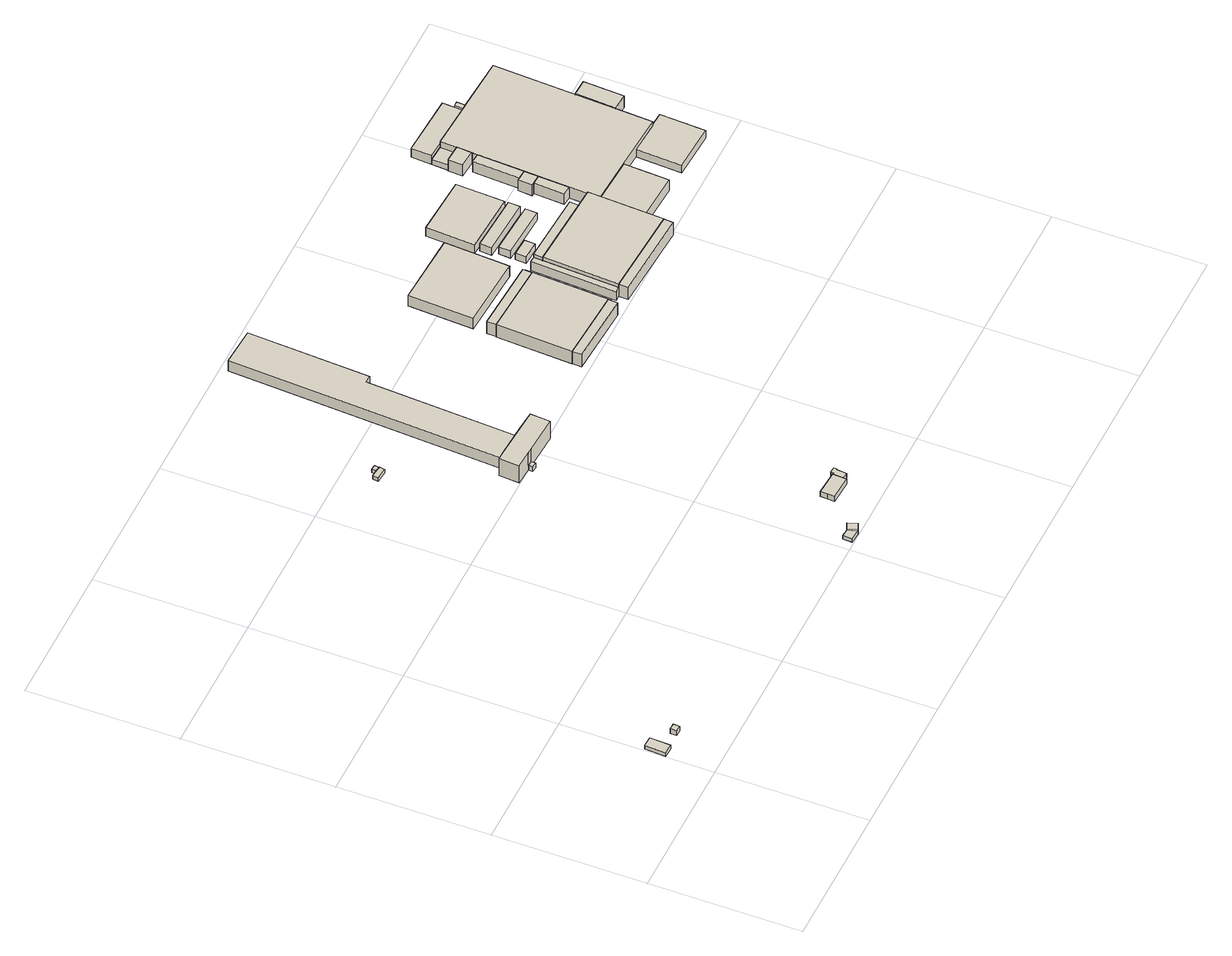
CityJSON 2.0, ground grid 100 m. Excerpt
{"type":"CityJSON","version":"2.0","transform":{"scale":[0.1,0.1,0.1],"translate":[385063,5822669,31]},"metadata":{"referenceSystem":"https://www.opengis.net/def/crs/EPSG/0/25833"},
"CityObjects":{
"building1":{"type":"Building","attributes":{"Gemeindeschluessel":"11000004","BezugspunktDach":"2200","function":"31001_1310","measuredHeight":2.98,"storeysAboveGround":1},"address":[{"country":"Germany","locality":"Berlin","thoroughfareNumber":"8","thoroughfareName":"Straße 70"}],"geometry":[{"type":"Solid","lod":"1","boundaries":[[[[0,1,2,3]],[[4,5,6,7]],[[4,7,3,2]],[[5,4,2,1]],[[6,5,1,0]],[[7,6,0,3]]]]}]},
"building2":{"type":"Building","attributes":{"Gemeindeschluessel":"11000004","BezugspunktDach":"2200","function":"31001_1010","measuredHeight":3.96,"storeysAboveGround":1},"address":[{"country":"Germany","locality":"Berlin","thoroughfareNumber":"8 (1)","thoroughfareName":"Straße 70"}],"geometry":[{"type":"Solid","lod":"1","boundaries":[[[[8,9,10,11,12]],[[13,14,15,16,17]],[[13,17,12,11]],[[14,13,11,10]],[[15,14,10,9]],[[16,15,9,8]],[[17,16,8,12]]]]}]},
"building3":{"type":"Building","attributes":{"Gemeindeschluessel":"11000004","function":"31001_1010"},"address":[{"country":"Germany","locality":"Berlin","thoroughfareNumber":"3","thoroughfareName":"Thaters Privatweg"}],"children":["building3-1","building3-2"]},
"building3-1":{"type":"BuildingPart","attributes":{"BezugspunktDach":"2200","measuredHeight":3.33,"storeysAboveGround":1},"parents":["building3"],"geometry":[{"type":"Solid","lod":"1","boundaries":[[[[18,19,20,21,22]],[[23,24,25,26,27]],[[23,27,22,21]],[[24,23,21,20]],[[25,24,20,19]],[[27,26,18,22]],[[26,25,19,18]]]]}]},
"building3-2":{"type":"BuildingPart","attributes":{"BezugspunktDach":"2200","measuredHeight":3.59,"storeysAboveGround":1},"parents":["building3"],"geometry":[{"type":"MultiSurface","lod":"1","boundaries":[[[28,29,30,31]],[[32,33,26,25]],[[32,25,31,30]],[[33,32,30,29]],[[26,33,29,28]],[[19,18,26,28,31]],[[25,26,18,19]]]}]},
"building4":{"type":"Building","attributes":{"Gemeindeschluessel":"11000004","function":"31001_1010"},"address":[{"country":"Germany","locality":"Berlin","thoroughfareNumber":"3","thoroughfareName":"Adam-von-Trott-Straße"}],"children":["building4-1","building4-2"]},
"building4-1":{"type":"BuildingPart","attributes":{"BezugspunktDach":"2200","measuredHeight":3.32,"storeysAboveGround":1},"parents":["building4"],"geometry":[{"type":"MultiSurface","lod":"1","boundaries":[[[34,35,36,37,38]],[[39,40,41,42,43]],[[39,43,38,37]],[[44,45,46,39,37,36]],[[41,40,36,35]],[[42,41,35,34]],[[43,42,34,38]],[[40,46,45,44]]]}]},
"building4-2":{"type":"BuildingPart","attributes":{"BezugspunktDach":"2200","measuredHeight":2.87,"storeysAboveGround":1},"parents":["building4"],"geometry":[{"type":"Solid","lod":"1","boundaries":[[[[44,47,48,45]],[[49,50,40,46]],[[49,46,45,48]],[[50,49,48,47]],[[40,50,47,44]],[[46,40,44,45]]]]}]},
"building5":{"type":"Building","attributes":{"Gemeindeschluessel":"11000004","function":"31001_1010"},"address":[{"country":"Germany","locality":"Berlin","thoroughfareNumber":"5","thoroughfareName":"Thaters Privatweg"}],"children":["building5-1","building5-2"]},
"building5-1":{"type":"BuildingPart","attributes":{"BezugspunktDach":"2200","measuredHeight":4.59,"storeysAboveGround":1},"parents":["building5"],"geometry":[{"type":"MultiSurface","lod":"1","boundaries":[[[51,52,53,54,55,56,57]],[[58,59,60,61,62,63,64]],[[58,64,57,56]],[[59,58,56,55]],[[60,59,55,54]],[[65,66,60,54,53]],[[62,67,65,61,53,52]],[[63,62,52,51]],[[64,63,51,57]],[[61,60,66,65]],[[61,65,67,62]]]}]},
"building5-2":{"type":"BuildingPart","attributes":{"BezugspunktDach":"2200","measuredHeight":3.83,"storeysAboveGround":1},"parents":["building5"],"geometry":[{"type":"MultiSurface","lod":"1","boundaries":[[[68,69,70,71,72,73,66,67]],[[60,74,75,76,77,78,79,62]],[[74,60,66,73]],[[75,74,73,72]],[[76,75,72,71]],[[77,76,71,70]],[[78,77,70,69]],[[79,78,69,68]],[[62,79,68,67]],[[60,61,65,66]],[[62,67,65,61]]]}]},
"building6":{"type":"Building","attributes":{"Gemeindeschluessel":"11000004","function":"31001_2020"},"address":[{"country":"Germany","locality":"Berlin","thoroughfareNumber":"1","thoroughfareName":"Adam-von-Trott-Straße"}],"children":["building6-1","building6-2"]},
"building6-1":{"type":"BuildingPart","attributes":{"BezugspunktDach":"2200","measuredHeight":14.54,"storeysAboveGround":4},"parents":["building6"],"geometry":[{"type":"MultiSurface","lod":"1","boundaries":[[[80,81,82,83,84,85,86,87]],[[88,89,90,91,92,93,94,95]],[[88,95,87,86]],[[89,88,86,85]],[[90,89,85,84]],[[91,90,84,83]],[[92,91,83,82]],[[93,92,82,81]],[[96,97,81,80]],[[93,97,93,94]],[[95,94,80,87]],[[94,93,97,96]]]}]},
"building6-2":{"type":"BuildingPart","attributes":{"BezugspunktDach":"2200","measuredHeight":4.11,"storeysAboveGround":4},"parents":["building6"],"geometry":[{"type":"Solid","lod":"1","boundaries":[[[[98,97,96,99]],[[94,93,100,101]],[[94,101,99,96]],[[100,93,97,98]],[[101,100,98,99]],[[93,94,96,97]]]]}]},
"building7":{"type":"Building","attributes":{"Gemeindeschluessel":"11000004","BezugspunktDach":"2200","function":"31001_2150","measuredHeight":8.97,"storeysAboveGround":1},"address":[{"country":"Germany","locality":"Berlin","thoroughfareNumber":"1 (1)","thoroughfareName":"Adam-von-Trott-Straße"}],"geometry":[{"type":"Solid","lod":"1","boundaries":[[[[102,103,104,105,106,107]],[[108,109,110,111,112,113]],[[108,113,107,106]],[[109,108,106,105]],[[110,109,105,104]],[[111,110,104,103]],[[112,111,103,102]],[[113,112,102,107]]]]}]},
"building8":{"type":"Building","attributes":{"Gemeindeschluessel":"11000004","BezugspunktDach":"2200","function":"51009_1610","measuredHeight":10.35,"storeysAboveGround":0},"address":[{"country":"Germany","locality":"Berlin"}],"geometry":[{"type":"Solid","lod":"1","boundaries":[[[[114,115,116,117]],[[118,119,120,121]],[[118,121,117,116]],[[119,118,116,115]],[[120,119,115,114]],[[121,120,114,117]]]]}]},
"building9":{"type":"Building","attributes":{"Gemeindeschluessel":"11000004","BezugspunktDach":"2200","function":"31001_2050","measuredHeight":10.34,"storeysAboveGround":2},"address":[{"country":"Germany","locality":"Berlin","thoroughfareNumber":"65 (1)","thoroughfareName":"Friedrich-Olbricht-Damm"}],"geometry":[{"type":"Solid","lod":"1","boundaries":[[[[116,115,122,123,124,125,126,127]],[[128,129,130,131,132,119,118,133]],[[128,133,127,126]],[[129,128,126,125]],[[130,129,125,124]],[[131,130,124,123]],[[132,131,123,122]],[[119,132,122,115]],[[118,119,115,116]],[[133,118,116,127]]]]}]},
"building10":{"type":"Building","attributes":{"Gemeindeschluessel":"11000004","BezugspunktDach":"2200","function":"51009_1610","measuredHeight":10.24,"storeysAboveGround":0},"address":[{"country":"Germany","locality":"Berlin"}],"geometry":[{"type":"Solid","lod":"1","boundaries":[[[[134,135,136,137]],[[138,139,140,141]],[[138,141,137,136]],[[139,138,136,135]],[[140,139,135,134]],[[141,140,134,137]]]]}]},
"building11":{"type":"Building","attributes":{"Gemeindeschluessel":"11000004","BezugspunktDach":"2200","function":"51009_1610","measuredHeight":10.8,"storeysAboveGround":0},"address":[{"country":"Germany","locality":"Berlin"}],"geometry":[{"type":"Solid","lod":"1","boundaries":[[[[142,143,144,145,146]],[[147,148,149,150,151]],[[147,151,146,145]],[[148,147,145,144]],[[149,148,144,143]],[[150,149,143,142]],[[151,150,142,146]]]]}]},
"building12":{"type":"Building","attributes":{"Gemeindeschluessel":"11000004","BezugspunktDach":"2200","function":"51009_1610","measuredHeight":6.02,"storeysAboveGround":0},"address":[{"country":"Germany","locality":"Berlin"}],"geometry":[{"type":"Solid","lod":"1","boundaries":[[[[152,153,154,155,156,157]],[[158,140,139,159,160,161]],[[158,161,157,156]],[[140,158,156,155]],[[139,140,155,154]],[[159,139,154,153]],[[160,159,153,152]],[[161,160,152,157]]]]}]},
"building13":{"type":"Building","attributes":{"Gemeindeschluessel":"11000004","BezugspunktDach":"2200","function":"51009_1610","measuredHeight":7.32,"storeysAboveGround":0},"address":[{"country":"Germany","locality":"Berlin"}],"geometry":[{"type":"Solid","lod":"1","boundaries":[[[[162,163,164,165,166]],[[167,168,169,170,171]],[[167,171,166,165]],[[168,167,165,164]],[[169,168,164,163]],[[170,169,163,162]],[[171,170,162,166]]]]}]},
"building14":{"type":"Building","attributes":{"Gemeindeschluessel":"11000004","BezugspunktDach":"2200","function":"51009_1610","measuredHeight":10.47,"storeysAboveGround":0},"address":[{"country":"Germany","locality":"Berlin"}],"geometry":[{"type":"Solid","lod":"1","boundaries":[[[[172,173,174,175]],[[176,177,178,179]],[[176,179,175,174]],[[177,176,174,173]],[[178,177,173,172]],[[179,178,172,175]]]]}]},
"building15":{"type":"Building","attributes":{"Gemeindeschluessel":"11000004","BezugspunktDach":"2200","function":"51009_1610","measuredHeight":5.57,"storeysAboveGround":0},"address":[{"country":"Germany","locality":"Berlin"}],"geometry":[{"type":"Solid","lod":"1","boundaries":[[[[180,181,182,183]],[[184,185,186,187]],[[184,187,183,182]],[[185,184,182,181]],[[186,185,181,180]],[[187,186,180,183]]]]}]},
"building16":{"type":"Building","attributes":{"Gemeindeschluessel":"11000004","BezugspunktDach":"2200","function":"51009_1610","measuredHeight":10.17,"storeysAboveGround":0},"address":[{"country":"Germany","locality":"Berlin"}],"geometry":[{"type":"Solid","lod":"1","boundaries":[[[[188,189,190,191]],[[168,192,193,169]],[[168,169,191,190]],[[192,168,190,189]],[[193,192,189,188]],[[169,193,188,191]]]]}]},
"building17":{"type":"Building","attributes":{"Gemeindeschluessel":"11000004","BezugspunktDach":"2200","function":"51009_1610","measuredHeight":5.93,"storeysAboveGround":0},"address":[{"country":"Germany","locality":"Berlin"}],"geometry":[{"type":"Solid","lod":"1","boundaries":[[[[194,195,196,197]],[[198,199,200,201]],[[198,201,197,196]],[[199,198,196,195]],[[200,199,195,194]],[[201,200,194,197]]]]}]},
"building18":{"type":"Building","attributes":{"Gemeindeschluessel":"11000004","BezugspunktDach":"2200","function":"51009_1610","measuredHeight":6.41,"storeysAboveGround":0},"address":[{"country":"Germany","locality":"Berlin"}],"geometry":[{"type":"Solid","lod":"1","boundaries":[[[[202,203,204,205]],[[206,207,208,209]],[[206,209,205,204]],[[207,206,204,203]],[[208,207,203,202]],[[209,208,202,205]]]]}]},
"building19":{"type":"Building","attributes":{"Gemeindeschluessel":"11000004","BezugspunktDach":"2200","function":"51009_1610","measuredHeight":7.25,"storeysAboveGround":0},"address":[{"country":"Germany","locality":"Berlin"}],"geometry":[{"type":"Solid","lod":"1","boundaries":[[[[210,211,212,213]],[[214,215,216,217]],[[214,217,213,212]],[[215,214,212,211]],[[216,215,211,210]],[[217,216,210,213]]]]}]},
"building20":{"type":"Building","attributes":{"Gemeindeschluessel":"11000004","BezugspunktDach":"2200","function":"51009_1610","measuredHeight":8.95,"storeysAboveGround":0},"address":[{"country":"Germany","locality":"Berlin"}],"geometry":[{"type":"Solid","lod":"1","boundaries":[[[[218,219,220,221]],[[222,223,224,225]],[[222,225,221,220]],[[223,222,220,219]],[[224,223,219,218]],[[225,224,218,221]]]]}]},
"building21":{"type":"Building","attributes":{"Gemeindeschluessel":"11000004","BezugspunktDach":"2200","function":"51009_1610","measuredHeight":8.96,"storeysAboveGround":0},"address":[{"country":"Germany","locality":"Berlin"}],"geometry":[{"type":"Solid","lod":"1","boundaries":[[[[226,227,228,229]],[[230,231,232,233]],[[230,233,229,228]],[[231,230,228,227]],[[232,231,227,226]],[[233,232,226,229]]]]}]},
"building22":{"type":"Building","attributes":{"Gemeindeschluessel":"11000004","function":"31001_2051"},"address":[{"country":"Germany","locality":"Berlin","thoroughfareNumber":"65","thoroughfareName":"Friedrich-Olbricht-Damm"}],"children":["building22-1","building22-2","building22-3","building22-4","building22-5","building22-6","building22-7","building22-8","building22-9","building22-10","building22-11"]},
"building22-1":{"type":"BuildingPart","attributes":{"BezugspunktDach":"2200","measuredHeight":9.29,"storeysAboveGround":3},"parents":["building22"],"geometry":[{"type":"MultiSurface","lod":"1","boundaries":[[[234,235,236,237,238,239,240,241,242,243,244,245]],[[246,247,248,249,250,251,252,253,254,255,256,257]],[[246,257,246,244]],[[247,246,244,243]],[[258,259,243,242]],[[250,249,241,240]],[[251,250,240,239]],[[251,239,251,252]],[[253,252,238,252,260,261,237]],[[254,253,237,236]],[[262,263,264,236,235]],[[256,265,266,262,235,234]],[[257,267,268,256,234,245]],[[245,244,246,257]],[[248,247,259,258]],[[249,248,242,241,269]],[[252,251,239,238]],[[261,260,252,238]],[[270,255,254,264,263,262]],[[255,262,266,265]],[[256,268,267,257]]]}]},
"building22-2":{"type":"BuildingPart","attributes":{"BezugspunktDach":"2200","measuredHeight":8.9,"storeysAboveGround":3},"parents":["building22"],"geometry":[{"type":"Solid","lod":"1","boundaries":[[[[220,219,226,229,271,272]],[[273,233,232,223,222,274]],[[273,274,272,271]],[[233,273,271,229]],[[232,233,229,226]],[[222,223,219,220]],[[274,222,220,272]],[[223,232,226,219]]]]}]},
"building22-3":{"type":"BuildingPart","attributes":{"BezugspunktDach":"2200","measuredHeight":9.93,"storeysAboveGround":3},"parents":["building22"],"geometry":[{"type":"MultiSurface","lod":"1","boundaries":[[[275,276,277,278]],[[251,279,280,260]],[[239,238,261,278,277]],[[279,251,277,276]],[[280,279,276,275]],[[260,280,275,278]],[[281,251,252,238,239]],[[260,261,238,252]]]}]},
"building22-4":{"type":"BuildingPart","attributes":{"BezugspunktDach":"2200","measuredHeight":4.3,"storeysAboveGround":3},"parents":["building22"],"geometry":[{"type":"MultiSurface","lod":"1","boundaries":[[[282,283,284,285]],[[286,247,287,288]],[[286,288,285,284]],[[287,247,283,282]],[[287,289,287,288]],[[284,283,247,286]],[[288,287,289,282,285]]]}]},
"building22-5":{"type":"BuildingPart","attributes":{"BezugspunktDach":"2200","measuredHeight":7.57,"storeysAboveGround":3},"parents":["building22"],"geometry":[{"type":"MultiSurface","lod":"1","boundaries":[[[258,290,291,292,293,294]],[[295,296,297,298,248,286]],[[295,286,294,293]],[[296,295,293,292]],[[297,296,292,291]],[[298,297,291,290]],[[286,247,259,294],[286,284,283,247]],[[248,298,290,258]],[[248,299,258,259,247]],[[284,286,247,283]]]}]},
"building22-6":{"type":"BuildingPart","attributes":{"BezugspunktDach":"2200","measuredHeight":9.29,"storeysAboveGround":3},"parents":["building22"],"geometry":[{"type":"MultiSurface","lod":"1","boundaries":[[[241,300,301,242]],[[298,302,249,248]],[[290,258,248,242,301]],[[302,298,301,300]],[[249,302,300,241]],[[298,248,258,290]],[[248,249,241,242,303]]]}]},
"building22-7":{"type":"BuildingPart","attributes":{"BezugspunktDach":"2200","measuredHeight":6.28,"storeysAboveGround":3},"parents":["building22"],"geometry":[{"type":"MultiSurface","lod":"1","boundaries":[[[304,305,263,262,266,306]],[[307,308,309,310,311,312]],[[307,312,306,266]],[[308,307,265,255,313]],[[309,308,255,254]],[[310,309,263,305]],[[311,310,305,304]],[[312,311,304,306]],[[313,255,265,266,262]],[[254,255,262,263]]]}]},
"building22-8":{"type":"BuildingPart","attributes":{"BezugspunktDach":"2200","measuredHeight":9.08,"storeysAboveGround":3},"parents":["building22"],"geometry":[{"type":"MultiSurface","lod":"1","boundaries":[[[314,315,316,268,267,317,318,319]],[[320,321,257,256,322,323,324,325]],[[325,319,325,320]],[[320,318,320,321]],[[257,321,257,267]],[[322,256,268,316]],[[323,322,316,315]],[[324,323,315,314]],[[325,324,314,319]],[[320,325,319,318]],[[321,320,318,317]],[[317,267,257,321]],[[256,257,326,267,268]]]}]},
"building22-9":{"type":"BuildingPart","attributes":{"BezugspunktDach":"2200","measuredHeight":9.29,"storeysAboveGround":3},"parents":["building22"],"geometry":[{"type":"MultiSurface","lod":"1","boundaries":[[[244,327,328,329,330,331,332,333]],[[224,223,232,231,334,287,246,335]],[[224,335,333,332]],[[223,224,332,331]],[[232,223,336,223,232,226,219,331,330]],[[231,232,330,329]],[[334,231,329,328]],[[334,328,334,287]],[[246,287,327,244]],[[219,226,232,223,336]],[[287,334,328,327]],[[335,246,244,333]]]}]},
"building22-10":{"type":"BuildingPart","attributes":{"BezugspunktDach":"2200","measuredHeight":10.31,"storeysAboveGround":3},"parents":["building22"],"geometry":[{"type":"MultiSurface","lod":"1","boundaries":[[[173,337,338,339,340,341,342,174]],[[169,193,335,246,325,343,344,170]],[[169,170,174,342]],[[193,169,342,341]],[[335,193,341,340]],[[246,244,333,340,339]],[[319,318,317,267,245,244,339,338]],[[343,325,338,337]],[[344,343,337,173]],[[170,344,173,174]],[[335,333,244,246]],[[246,244,245,257]],[[325,320,318,319]],[[320,321,317,318]],[[321,257,267,317]]]}]},
"building22-11":{"type":"BuildingPart","attributes":{"BezugspunktDach":"2200","measuredHeight":9.28,"storeysAboveGround":3},"parents":["building22"],"geometry":[{"type":"MultiSurface","lod":"1","boundaries":[[[345,346,347,348,349]],[[350,288,287,334,351]],[[350,351,349,348]],[[288,350,348,347]],[[287,282,285,352,347,346]],[[328,327,346,345]],[[351,334,345,349]],[[288,352,285,282,287]],[[329,231,334,328]],[[334,287,353,327,328]]]}]}
},
"vertices":[
[79,315,34],[86,454,34],[17,456,34],[9,316,34],[17,456,4],[86,454,4],[79,315,4],[9,316,4],
[233,323,46],[233,367,46],[202,367,46],[192,368,46],[191,324,46],[192,368,6],[202,367,6],[233,367,6],[233,323,6],[191,324,6],
[2145,7,34],[2119,70,34],[2095,71,34],[2070,72,34],[2067,10,34],[2070,72,6],[2095,71,6],[2119,70,6],[2145,7,6],[2067,10,6],
[2145,7,42],[2192,25,42],[2167,88,42],[2119,70,42],[2167,88,6],[2192,25,6],
[1488,2763,45],[1490,2782,45],[1492,2800,45],[1414,2809,45],[1409,2772,45],[1414,2809,14],[1492,2800,14],[1490,2782,14],[1488,2763,14],[1409,2772,14],[1492,2800,42],[1458,2804,42],[1458,2804,14],
[1496,2833,42],[1462,2837,42],[1462,2837,14],[1496,2833,14],
[2496,232,46],[2497,255,46],[2499,278,46],[2501,325,46],[2341,334,46],[2338,286,46],[2336,239,46],[2338,286,5],[2341,334,5],[2501,325,5],[2499,278,5],[2497,255,5],[2496,232,5],[2336,239,5],[2499,278,43],[2501,325,43],[2497,255,43],
[2543,254,43],[2547,319,43],[2554,320,43],[2554,342,43],[2518,344,43],[2516,324,43],[2516,324,5],[2518,344,5],[2554,342,5],[2554,320,5],[2547,319,5],[2543,254,5],
[1846,1996,161],[1881,1994,161],[2136,1980,161],[2144,2114,161],[2004,2122,161],[1800,2134,161],[1735,2137,161],[1727,2002,161],[1735,2137,16],[1800,2134,16],[2004,2122,16],[2144,2114,16],[2136,1980,16],[1881,1994,16],[1846,1996,16],[1727,2002,16],[1846,1996,57],[1881,1994,57],
[1879,1964,57],[1844,1966,57],[1879,1964,16],[1844,1966,16],
[2004,2122,96],[2060,3131,96],[2110,3129,96],[2155,3935,96],[1901,3949,96],[1800,2134,96],[1901,3949,7],[2155,3935,7],[2110,3129,7],[2060,3131,7],[2004,2122,7],[1800,2134,7],
[3229,2023,119],[3232,2084,119],[2756,2108,119],[2753,2048,119],[2756,2108,15],[3232,2084,15],[3229,2023,15],[2753,2048,15],
[3235,2084,119],[3260,2584,119],[3257,2584,119],[2781,2608,119],[2779,2608,119],[2754,2109,119],[2779,2608,15],[2781,2608,15],[3257,2584,15],[3260,2584,15],[3235,2084,15],[2754,2109,15],
[3257,2584,118],[3261,2645,118],[2784,2669,118],[2781,2608,118],[2784,2669,16],[3261,2645,16],[3257,2584,16],[2781,2608,16],
[3268,2734,103],[3293,3163,103],[3050,3175,103],[2808,3187,103],[2786,2758,103],[2808,3187,16],[3050,3175,16],[3293,3163,16],[3268,2734,16],[2786,2758,16],
[3273,2082,76],[3301,2643,76],[3261,2645,76],[3257,2584,76],[3260,2584,76],[3235,2084,76],[3260,2584,16],[3301,2643,16],[3273,2082,16],[3235,2084,16],
[3375,2077,89],[3400,2577,89],[3403,2638,89],[3364,2640,89],[3336,2079,89],[3364,2640,16],[3403,2638,16],[3400,2577,16],[3375,2077,16],[3336,2079,16],
[3968,1986,119],[3971,2047,119],[3375,2077,119],[3372,2016,119],[3375,2077,14],[3971,2047,14],[3968,1986,14],[3372,2016,14],
[3525,2681,71],[3528,2751,71],[3409,2757,71],[3405,2687,71],[3409,2757,16],[3528,2751,16],[3525,2681,16],[3405,2687,16],
[3878,2553,118],[3882,2614,118],[3403,2638,118],[3400,2577,118],[3882,2614,16],[3878,2553,16],
[3760,2769,75],[3764,2849,75],[3414,2867,75],[3410,2787,75],[3414,2867,15],[3764,2849,15],[3760,2769,15],[3410,2787,15],
[3765,2879,80],[3769,2959,80],[3390,2978,80],[3386,2898,80],[3390,2978,16],[3769,2959,16],[3765,2879,16],[3386,2898,16],
[3760,2979,88],[3776,3299,88],[3377,3319,88],[3361,2999,88],[3377,3319,16],[3776,3299,16],[3760,2979,16],[3361,2999,16],
[4003,2670,105],[4013,2871,105],[3953,2874,105],[3942,2673,105],[3953,2874,16],[4013,2871,16],[4003,2670,16],[3942,2673,16],
[4018,2966,105],[4034,3273,105],[3973,3277,105],[3957,2969,105],[3973,3277,16],[4034,3273,16],[4018,2966,16],[3957,2969,16],
[4308,2451,108],[4693,2431,108],[4693,2434,108],[4704,2656,108],[4707,2711,108],[4718,2940,108],[4745,3480,108],[4379,3499,108],[4350,3500,108],[4046,3516,108],[3999,2547,108],[3995,2467,108],[3999,2547,16],[4046,3516,16],[4350,3500,16],[4379,3499,16],[4745,3480,16],[4718,2940,16],[4707,2711,16],[4704,2656,16],[4693,2434,16],[4693,2431,16],[4308,2451,16],[3995,2467,16],[4350,3500,91],[4046,3516,91],[4705,2675,16],[4705,2675,108],[4693,2431,78],[4693,2434,78],[4693,2434,58],[4472,2443,16],[4472,2443,78],[3995,2467,104],[4308,2451,104],[4379,3499,62],[4693,2431,55],
[3938,2970,105],[3933,2875,105],[3938,2970,16],[3933,2875,16],
[4815,2669,115],[4828,2935,115],[4718,2940,115],[4705,2675,115],[4828,2935,16],[4815,2669,16],[4718,2940,40],
[4040,3407,59],[4046,3516,59],[3934,3522,59],[3929,3413,59],[3934,3522,16],[4040,3407,16],[3929,3413,16],[4040,3407,53],
[4353,3558,91],[4355,3608,91],[4357,3637,91],[3941,3658,91],[3934,3522,91],[3941,3658,16],[4357,3637,16],[4355,3608,16],[4353,3558,16],[4350,3500,85],
[4382,3557,108],[4353,3558,108],[4382,3557,16],[4350,3500,62],
[4777,2127,78],[4792,2429,78],[4457,2143,78],[4472,2443,15],[4693,2431,15],[4693,2434,15],[4792,2429,15],[4777,2127,15],[4457,2143,15],[4693,2431,33],
[4294,2151,104],[4301,2301,104],[4308,2432,104],[3994,2448,104],[3987,2306,104],[3980,2167,104],[3987,2306,16],[3994,2448,16],[4308,2432,16],[4301,2301,16],[4294,2151,16],[3980,2167,16],[3995,2467,50],
[4040,3407,108],[4035,3309,108],[4034,3273,108],[4018,2966,108],[4013,2871,108],[4003,2670,108],[3997,2547,108],[4035,3309,16],[3997,2547,16],[4013,2871,84],
[3974,2047,119],[3980,2167,119],[3999,2547,119],[3997,2547,119],[3878,2553,119],[3400,2577,119],[3974,2047,16],[3971,2047,16],
[4035,3309,109],[4040,3407,109],[3929,3413,109],[3923,3413,109],[3918,3315,109],[3923,3413,16],[3918,3315,16],[3929,3413,30],[4040,3407,97]
]}
